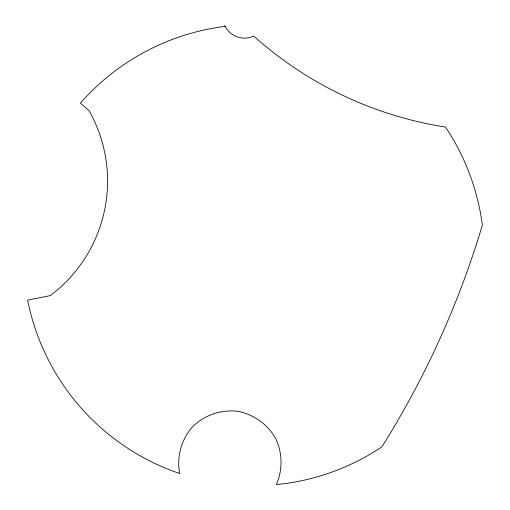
<?xml version="1.0" encoding="UTF-8"?>
<svg xmlns="http://www.w3.org/2000/svg" width="510" height="510" viewBox="0 0 510 510"><rect width="100%" height="100%" fill="white"/><g stroke="black" fill="none" stroke-linecap="round" stroke-linejoin="round"><path stroke-width="0.76" d="M225.203 26.399L223.673 26.545A230.577 230.577 0 0 0 80.414 103.122L89.078 110.721A143.151 143.151 0 0 1 50.235 295.641L27.623 300.135A230.577 230.577 0 0 0 179.654 473.497C176.543 456.845 181.209 439.741 192.346 426.978C204.37 415.044 221.142 409.294 237.96 411.334C253.961 414.509 267.82 424.358 275.731 438.67C282.565 453.154 282.789 469.837 276.363 484.5L283.866 483.76A230.577 230.577 0 0 0 381.875 446.875A901.45 901.45 0 0 0 482.377 225.057A230.577 230.577 0 0 0 445.491 127.054A373.773 373.773 0 0 1 253.77 36.102A21.866 21.866 0 0 1 225.93 27.744L224.719 25.5"/></g></svg>
